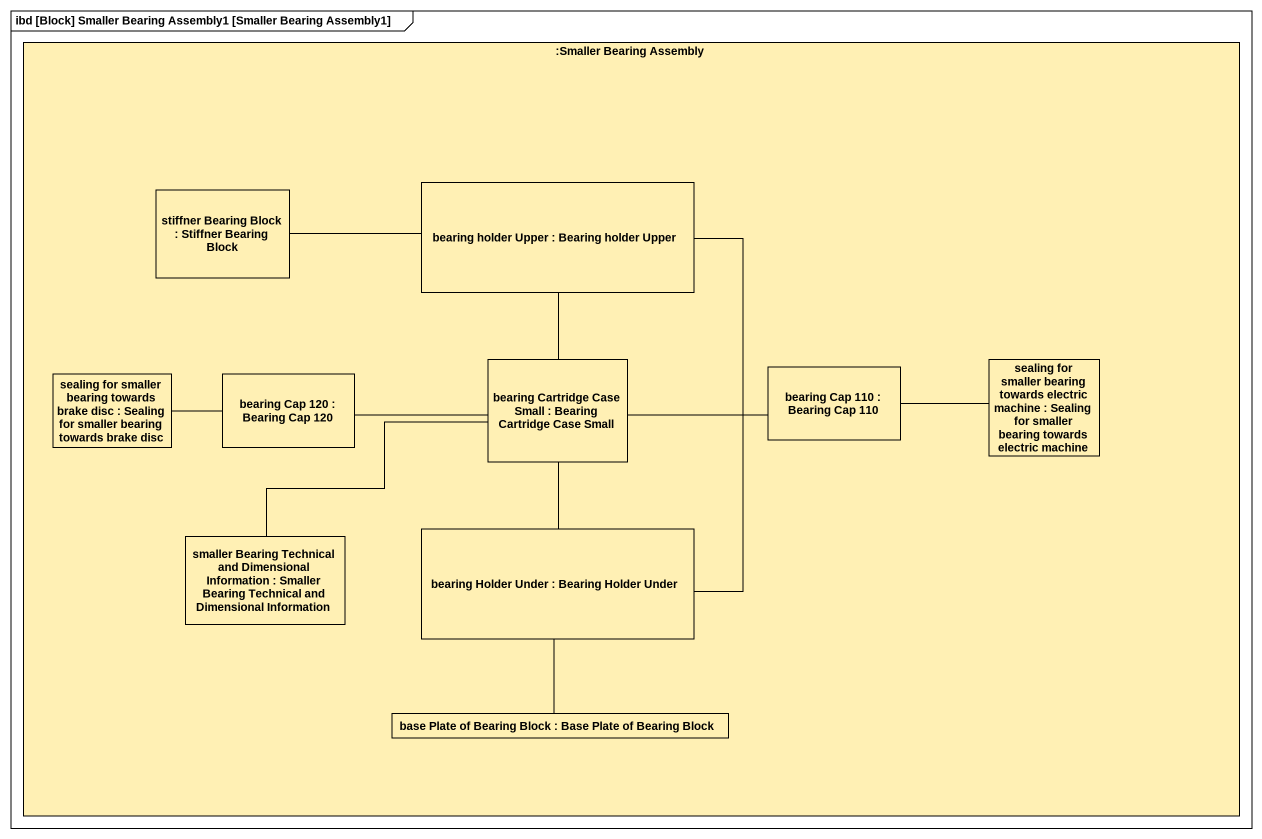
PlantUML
@startuml
mainframe ibd [Block] Smaller Bearing Assembly1 [Smaller Bearing Assembly1]
rectangle ":Smaller Bearing Assembly" as Smaller_Bearing_Assembly #FFF0B4 {
  rectangle "bearing holder Upper : Bearing holder Upper" as bearing_holder_Upper #FFF0B4
  rectangle "stiffner Bearing Block : Stiffner Bearing Block" as stiffner_Bearing_Block #FFF0B4
  rectangle "sealing for smaller bearing towards brake disc : Sealing for smaller bearing towards brake disc" as sealing_for_smaller_bearing #FFF0B4
  rectangle "bearing Cap 120 : Bearing Cap 120" as bearing_Cap_120 #FFF0B4
  rectangle "bearing Cartridge Case Small : Bearing Cartridge Case Small" as bearing_Cartridge_Case_Small #FFF0B4
  rectangle "bearing Cap 110 : Bearing Cap 110" as bearing_Cap_110 #FFF0B4
  rectangle "sealing for smaller bearing towards electric machine : Sealing for smaller bearing towards electric machine" as sealing_for_smaller_bearing_2 #FFF0B4
  rectangle "smaller Bearing Technical and Dimensional Information : Smaller Bearing Technical and Dimensional Information" as smaller_Bearing_Technical #FFF0B4
  rectangle "bearing Holder Under : Bearing Holder Under" as bearing_Holder_Under #FFF0B4
  rectangle "base Plate of Bearing Block : Base Plate of Bearing Block" as base_Plate_of_Bearing_Block #FFF0B4
}
bearing_holder_Upper -left- stiffner_Bearing_Block
bearing_holder_Upper -- bearing_Cartridge_Case_Small
bearing_holder_Upper -- bearing_Holder_Under
sealing_for_smaller_bearing -right- bearing_Cap_120
bearing_Cap_120 -right- bearing_Cartridge_Case_Small
bearing_Cartridge_Case_Small -right- bearing_Cap_110
bearing_Cartridge_Case_Small -left- smaller_Bearing_Technical
bearing_Cartridge_Case_Small -- bearing_Holder_Under
bearing_Cap_110 -right- sealing_for_smaller_bearing_2
bearing_Holder_Under -- base_Plate_of_Bearing_Block
@enduml
